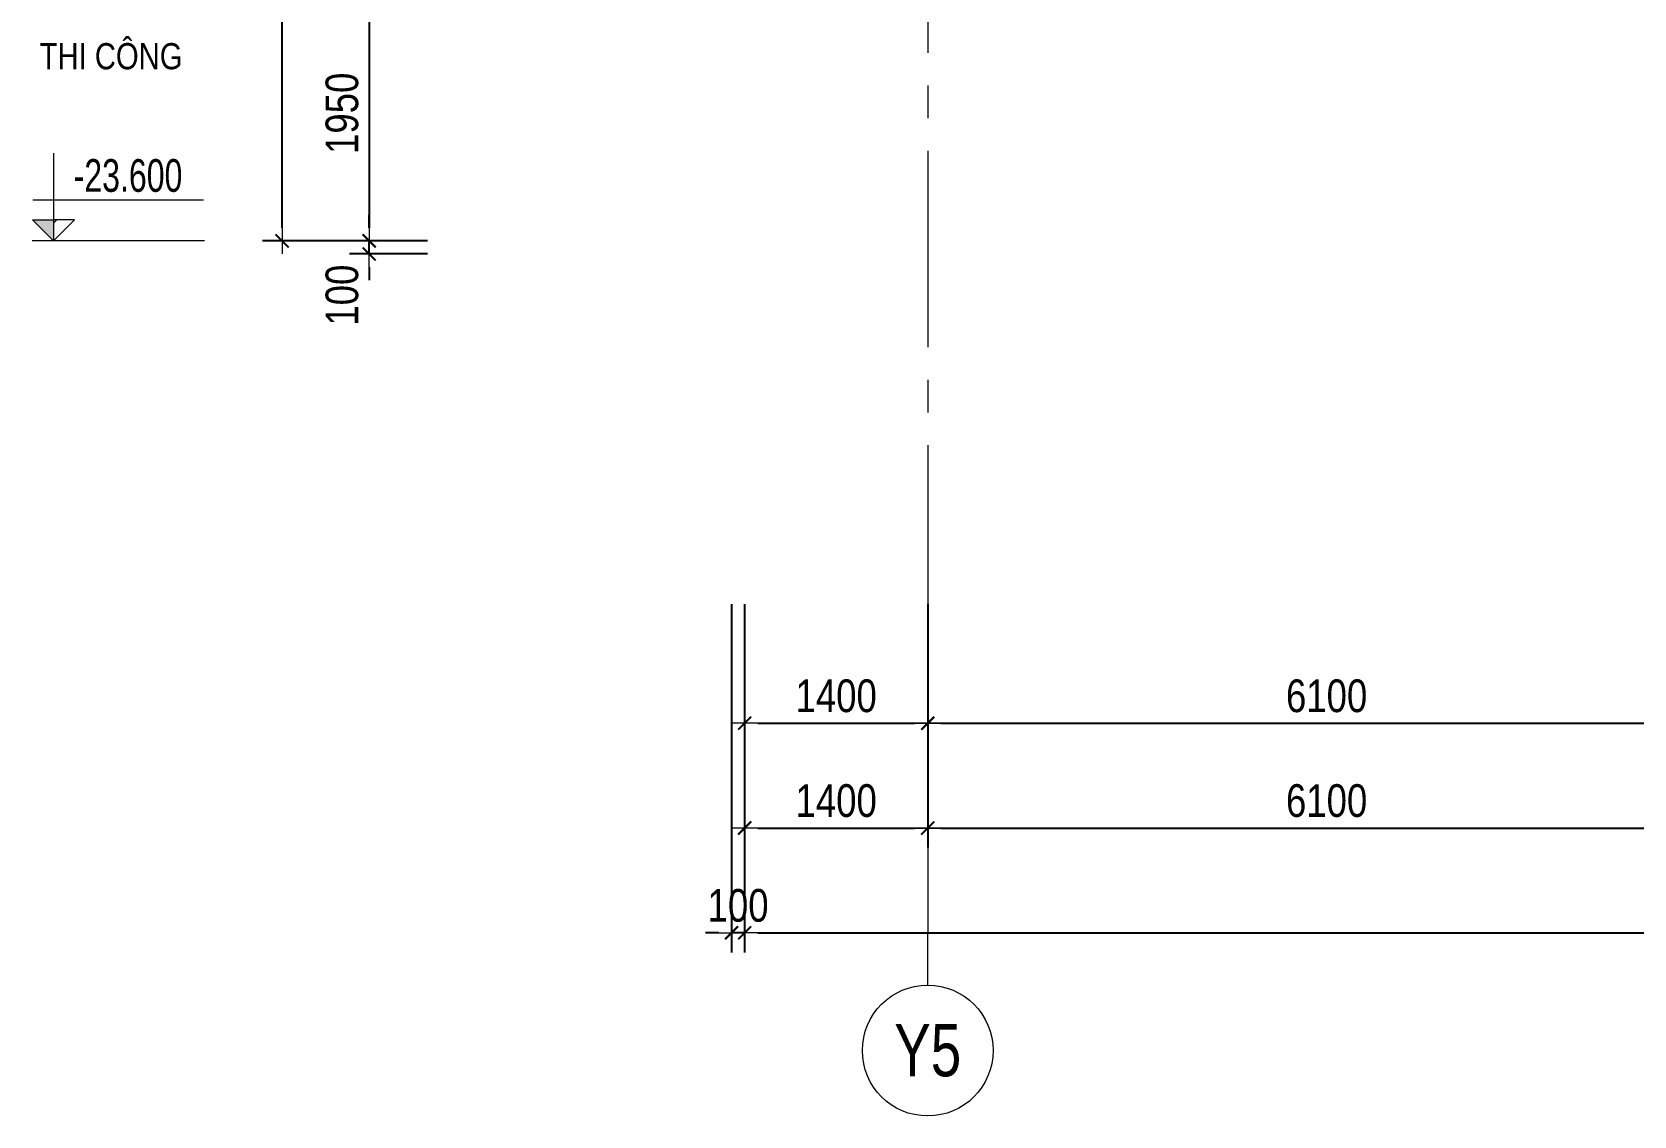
# Model space of a CAD drawing. Header units: millimetres. Extents: x -134772 to 596971, y -129535 to 35703.
# Drawn here: x 90559 to 102808, y -100469 to -92184 of the extents above; entities that cross this region are included whole.
import ezdxf
from ezdxf.enums import TextEntityAlignment as Align

# ---------------------------------------------------------------- set-up
doc = ezdxf.new("R2010")
doc.units = ezdxf.units.MM
doc.header["$MEASUREMENT"] = 0
doc.linetypes.add('POD_Grid$0$CENTER2', pattern=[1.125, 0.75, -0.125, 0.125, -0.125])
doc.layers.get('Defpoints').update_dxf_attribs({"color": 252})
for name, color, linetype, lineweight in [('NDC_S_DIM', 1, 'Continuous', 9), ('NDC_S_VN TEXT', 7, 'Continuous', 9), ('POD_Grid$0$NDC_S_AXIS', 5, 'POD_Grid$0$CENTER2', 13), ('POD_Grid$0$NDC_S_SYMBOL', 1, 'Continuous', 15), ('POD_Grid$0$NDC_S_TEXT SYMBOL', 7, 'Continuous', 20)]:
    doc.layers.add(name, color=color, linetype=linetype, lineweight=lineweight)
doc.styles.add('NDC_ARIAL', font='arial.ttf', dxfattribs={"width": 0.8})
doc.styles.add('NDC_DIM', font='', dxfattribs={"width": 0.75})
doc.styles.add('POD_Grid$0$NDC_ANNO', font='', dxfattribs={"width": 0.8})
doc.styles.get('NDC_DIM').set_extended_font_data('Dotum')
doc.styles.get('POD_Grid$0$NDC_ANNO').set_extended_font_data('Dotum')
doc.dimstyles.new('NDC_1-100', dxfattribs={"dimscale": 100, "dimtxt": 2.5, "dimasz": 1, "dimexe": 1.5, "dimexo": 0, "dimgap": 0.8, "dimtad": 1, "dimdec": 0, "dimdsep": 46, "dimtxsty": 'NDC_ARIAL', "dimblk": 'DIMMARK', "dimcen": 49999.938995, "dimdle": 1.5, "dimclrd": 1, "dimclre": 1, "dimclrt": 3, "dimadec": 0, "dimazin": 0, "dimtfac": 1, "dimtdec": 0, "dimtix": 1, "dimtmove": 2, "dimatfit": 3, "dimfxl": 1, "dimarcsym": 0})

# ---------------------------------------------------------------- blocks, each defined once
blk = doc.blocks.new('DIMMARK')
at = {"layer": 'NDC_S_DIM', "color": 1}
blk.add_line((-1.5, 0), (1, 0), dxfattribs=at)
at = {"layer": 'NDC_S_DIM', "color": 2, "const_width": 0.15}
blk.add_lwpolyline([(-0.5, -0.5), (0.5, 0.5)], dxfattribs=at)
blk = doc.blocks.new('*D848')
at = {"layer": 'Defpoints', "color": 0, "transparency": 16777216}
for p in [(93137, -93780), (93584, -93780), (93584, -93880)]:
    blk.add_point(p, dxfattribs=at)
at = {"layer": 'NDC_S_DIM', "color": 1, "lineweight": -2, "transparency": 16777216}
for p, q in [((93137, -93680), (93137, -93580)), ((93584, -93780), (92987, -93780)), ((93137, -93880), (93137, -93780)), ((93584, -93880), (92987, -93880)), ((93137, -93980), (93137, -94080))]:
    blk.add_line(p, q, dxfattribs=at)
at = {"layer": 'NDC_S_DIM', "color": 1, "lineweight": -2, "transparency": 16777216, "xscale": 100, "yscale": 100, "zscale": 100}
for p, rotation in [((93137, -93780), 270), ((93137, -93880), 90)]:
    blk.add_blockref('DIMMARK', p, dxfattribs=dict(at, rotation=rotation))
at = {"layer": 'NDC_S_DIM', "color": 3, "transparency": 16777216, "insert": (92930, -94195), "char_height": 250, "attachment_point": 5, "rotation": 90, "style": 'NDC_ARIAL'}
blk.add_mtext('100', dxfattribs=at)
blk = doc.blocks.new('CD')
blk.add_hatch(color=2).paths.add_polyline_path([(0, 160), (-161, 160), (0, 0)])
at = {"ltscale": 50}
h = blk.add_hatch(dxfattribs=at)
h.set_pattern_fill('ANSI31', color=8, scale=140.625054, style=0)
h.set_pattern_definition([(45, (6e-10, 0), (-315.7, 315.7), [])])
h.paths.add_polyline_path([(0, 160), (0, 0), (161, 160)])
at = {"color": 8, "ltscale": 50}
for p, q in [((-159, 314), (1147, 314)), ((1156, 0), (-164, 0))]:
    blk.add_line(p, q, dxfattribs=at)
for points in [[(0, 669), (0, 0)], [(0, 0), (-161, 160), (0, 160)], [(0, 0), (161, 160), (0, 160)]]:
    blk.add_lwpolyline(points, dxfattribs=at)
at = {"color": 3, "style": 'NDC_ARIAL', "width": 0.7}
blk.add_attdef('COT', (154, 375), '', height=250, dxfattribs=at)
blk = doc.blocks.new('*D857')
at = {"layer": 'Defpoints', "color": 0, "transparency": 16777216}
for p in [(92471, -89780), (93373, -89780), (93373, -93780)]:
    blk.add_point(p, dxfattribs=at)
at = {"layer": 'NDC_S_DIM', "color": 1, "lineweight": -2, "transparency": 16777216}
for p, q in [((93373, -89780), (92321, -89780)), ((92471, -93680), (92471, -89880)), ((93373, -93780), (92321, -93780))]:
    blk.add_line(p, q, dxfattribs=at)
at = {"layer": 'NDC_S_DIM', "color": 1, "lineweight": -2, "transparency": 16777216, "xscale": 100, "yscale": 100, "zscale": 100}
for p, rotation in [((92471, -89780), 90), ((92471, -93780), 270)]:
    blk.add_blockref('DIMMARK', p, dxfattribs=dict(at, rotation=rotation))
at = {"layer": 'NDC_S_DIM', "color": 3, "transparency": 16777216, "insert": (92263, -91780), "char_height": 250, "attachment_point": 5, "rotation": 90, "style": 'NDC_ARIAL'}
blk.add_mtext('4000', dxfattribs=at)
blk = doc.blocks.new('*D856')
at = {"layer": 'Defpoints', "color": 0, "transparency": 16777216}
for p in [(93584, -91830), (93137, -93780), (93584, -93780)]:
    blk.add_point(p, dxfattribs=at)
at = {"layer": 'NDC_S_DIM', "color": 1, "lineweight": -2, "transparency": 16777216}
for p, q in [((93584, -91830), (92987, -91830)), ((93137, -91930), (93137, -93680)), ((93584, -93780), (92987, -93780))]:
    blk.add_line(p, q, dxfattribs=at)
at = {"layer": 'NDC_S_DIM', "color": 1, "lineweight": -2, "transparency": 16777216, "xscale": 100, "yscale": 100, "zscale": 100}
for p, rotation in [((93137, -91830), 90), ((93137, -93780), 270)]:
    blk.add_blockref('DIMMARK', p, dxfattribs=dict(at, rotation=rotation))
at = {"layer": 'NDC_S_DIM', "color": 3, "transparency": 16777216, "insert": (92930, -92805), "char_height": 250, "attachment_point": 5, "rotation": 90, "style": 'NDC_ARIAL'}
blk.add_mtext('1950', dxfattribs=at)
blk = doc.blocks.new('*U51')
at = {"layer": 'POD_Grid$0$NDC_S_SYMBOL'}
blk.add_line((0, 5), (0, 9), dxfattribs=at)
blk.add_circle((0, 0), 5, dxfattribs=at)
at = {"layer": 'POD_Grid$0$NDC_S_TEXT SYMBOL', "color": 7, "style": 'POD_Grid$0$NDC_ANNO', "width": 0.8}
blk.add_attdef('GRID', text='', height=4, dxfattribs=at).set_placement((0, 0), align=Align.MIDDLE)
blk = doc.blocks.new('*D858')
at = {"layer": 'Defpoints', "color": 0, "transparency": 16777216}
for p in [(96008, -96556), (97408, -96556), (97408, -97467)]:
    blk.add_point(p, dxfattribs=at)
at = {"layer": 'NDC_S_DIM', "color": 1, "lineweight": -2, "transparency": 16777216}
for p, q in [((96008, -96556), (96008, -97617)), ((97408, -96556), (97408, -97617)), ((96108, -97467), (97308, -97467))]:
    blk.add_line(p, q, dxfattribs=at)
at = {"layer": 'NDC_S_DIM', "color": 1, "lineweight": -2, "transparency": 16777216, "xscale": 100, "yscale": 100, "zscale": 100, "rotation": 180}
blk.add_blockref('DIMMARK', (96008, -97467), dxfattribs=at)
at = {"layer": 'NDC_S_DIM', "color": 1, "lineweight": -2, "transparency": 16777216, "xscale": 100, "yscale": 100, "zscale": 100}
blk.add_blockref('DIMMARK', (97408, -97467), dxfattribs=at)
at = {"layer": 'NDC_S_DIM', "color": 3, "transparency": 16777216, "insert": (96708, -97259), "char_height": 250, "attachment_point": 5, "style": 'NDC_ARIAL'}
blk.add_mtext('1400', dxfattribs=at)
blk = doc.blocks.new('*D859')
at = {"layer": 'Defpoints', "color": 0, "transparency": 16777216}
for p in [(97408, -96556), (103508, -96556), (103508, -97467)]:
    blk.add_point(p, dxfattribs=at)
at = {"layer": 'NDC_S_DIM', "color": 1, "lineweight": -2, "transparency": 16777216}
for p, q in [((97408, -96556), (97408, -97617)), ((103508, -96556), (103508, -97617)), ((97508, -97467), (103408, -97467))]:
    blk.add_line(p, q, dxfattribs=at)
at = {"layer": 'NDC_S_DIM', "color": 1, "lineweight": -2, "transparency": 16777216, "xscale": 100, "yscale": 100, "zscale": 100, "rotation": 180}
blk.add_blockref('DIMMARK', (97408, -97467), dxfattribs=at)
at = {"layer": 'NDC_S_DIM', "color": 1, "lineweight": -2, "transparency": 16777216, "xscale": 100, "yscale": 100, "zscale": 100}
blk.add_blockref('DIMMARK', (103508, -97467), dxfattribs=at)
at = {"layer": 'NDC_S_DIM', "color": 3, "transparency": 16777216, "insert": (100458, -97259), "char_height": 250, "attachment_point": 5, "style": 'NDC_ARIAL'}
blk.add_mtext('6100', dxfattribs=at)
blk = doc.blocks.new('*D860')
at = {"layer": 'Defpoints', "color": 0, "transparency": 16777216}
for p in [(96008, -96556), (97408, -96556), (97408, -98268)]:
    blk.add_point(p, dxfattribs=at)
at = {"layer": 'NDC_S_DIM', "color": 1, "lineweight": -2, "transparency": 16777216}
for p, q in [((96008, -96556), (96008, -98418)), ((97408, -96556), (97408, -98418)), ((96108, -98268), (97308, -98268))]:
    blk.add_line(p, q, dxfattribs=at)
at = {"layer": 'NDC_S_DIM', "color": 1, "lineweight": -2, "transparency": 16777216, "xscale": 100, "yscale": 100, "zscale": 100, "rotation": 180}
blk.add_blockref('DIMMARK', (96008, -98268), dxfattribs=at)
at = {"layer": 'NDC_S_DIM', "color": 1, "lineweight": -2, "transparency": 16777216, "xscale": 100, "yscale": 100, "zscale": 100}
blk.add_blockref('DIMMARK', (97408, -98268), dxfattribs=at)
at = {"layer": 'NDC_S_DIM', "color": 3, "transparency": 16777216, "insert": (96708, -98060), "char_height": 250, "attachment_point": 5, "style": 'NDC_ARIAL'}
blk.add_mtext('1400', dxfattribs=at)
blk = doc.blocks.new('*D861')
at = {"layer": 'Defpoints', "color": 0, "transparency": 16777216}
for p in [(95908, -96556), (96008, -96556), (95908, -99069)]:
    blk.add_point(p, dxfattribs=at)
at = {"layer": 'NDC_S_DIM', "color": 1, "lineweight": -2, "transparency": 16777216}
for p, q in [((95908, -96556), (95908, -99219)), ((96008, -96556), (96008, -99219)), ((95808, -99069), (95708, -99069)), ((96008, -99069), (95908, -99069)), ((96108, -99069), (96208, -99069))]:
    blk.add_line(p, q, dxfattribs=at)
at = {"layer": 'NDC_S_DIM', "color": 1, "lineweight": -2, "transparency": 16777216, "xscale": 100, "yscale": 100, "zscale": 100}
blk.add_blockref('DIMMARK', (95908, -99069), dxfattribs=at)
at = {"layer": 'NDC_S_DIM', "color": 1, "lineweight": -2, "transparency": 16777216, "xscale": 100, "yscale": 100, "zscale": 100, "rotation": 180}
blk.add_blockref('DIMMARK', (96008, -99069), dxfattribs=at)
at = {"layer": 'NDC_S_DIM', "color": 3, "transparency": 16777216, "insert": (95958, -98861), "char_height": 250, "attachment_point": 5, "style": 'NDC_ARIAL'}
blk.add_mtext('100', dxfattribs=at)
blk = doc.blocks.new('*D862')
at = {"layer": 'Defpoints', "color": 0, "transparency": 16777216}
for p in [(96008, -96556), (138208, -96556), (138208, -99069)]:
    blk.add_point(p, dxfattribs=at)
at = {"layer": 'NDC_S_DIM', "color": 1, "lineweight": -2, "transparency": 16777216}
for p, q in [((96008, -96556), (96008, -99219)), ((138208, -96556), (138208, -99219)), ((96108, -99069), (138108, -99069))]:
    blk.add_line(p, q, dxfattribs=at)
at = {"layer": 'NDC_S_DIM', "color": 1, "lineweight": -2, "transparency": 16777216, "xscale": 100, "yscale": 100, "zscale": 100, "rotation": 180}
blk.add_blockref('DIMMARK', (96008, -99069), dxfattribs=at)
at = {"layer": 'NDC_S_DIM', "color": 1, "lineweight": -2, "transparency": 16777216, "xscale": 100, "yscale": 100, "zscale": 100}
blk.add_blockref('DIMMARK', (138208, -99069), dxfattribs=at)
at = {"layer": 'NDC_S_DIM', "color": 3, "transparency": 16777216, "insert": (117108, -98861), "char_height": 250, "attachment_point": 5, "style": 'NDC_ARIAL'}
blk.add_mtext('42200', dxfattribs=at)
blk = doc.blocks.new('*D863')
at = {"layer": 'Defpoints', "color": 0, "transparency": 16777216}
for p in [(97408, -96556), (103508, -96556), (103508, -98268)]:
    blk.add_point(p, dxfattribs=at)
at = {"layer": 'NDC_S_DIM', "color": 1, "lineweight": -2, "transparency": 16777216}
for p, q in [((97408, -96556), (97408, -98418)), ((103508, -96556), (103508, -98418)), ((97508, -98268), (103408, -98268))]:
    blk.add_line(p, q, dxfattribs=at)
at = {"layer": 'NDC_S_DIM', "color": 1, "lineweight": -2, "transparency": 16777216, "xscale": 100, "yscale": 100, "zscale": 100, "rotation": 180}
blk.add_blockref('DIMMARK', (97408, -98268), dxfattribs=at)
at = {"layer": 'NDC_S_DIM', "color": 1, "lineweight": -2, "transparency": 16777216, "xscale": 100, "yscale": 100, "zscale": 100}
blk.add_blockref('DIMMARK', (103508, -98268), dxfattribs=at)
at = {"layer": 'NDC_S_DIM', "color": 3, "transparency": 16777216, "insert": (100458, -98060), "char_height": 250, "attachment_point": 5, "style": 'NDC_ARIAL'}
blk.add_mtext('6100', dxfattribs=at)

msp = doc.modelspace()

# ---------------------------------------------------------------- linework, layer by layer
at = {"layer": 'POD_Grid$0$NDC_S_AXIS', "ltscale": 2000}
msp.add_lwpolyline([(97408, -81842.7), (97408, -99069)], dxfattribs=at)

# ---------------------------------------------------------------- block references
at = {"layer": 'NDC_S_DIM'}
ref = msp.add_blockref('CD', (90723, -93779.9), dxfattribs=at)
ref.add_attrib('COT', '-23.600', (90877, -93405.2), dxfattribs={"layer": '0', "color": 3, "height": 250, "style": 'NDC_DIM', "width": 0.75})
at = {"layer": 'POD_Grid$0$NDC_S_AXIS', "xscale": 100, "yscale": 100, "zscale": 100}
msp.add_blockref('*U51', (97408, -99969), dxfattribs=at).add_auto_attribs({'GRID': 'Y5'})

# ---------------------------------------------------------------- texts
at = {"layer": 'NDC_S_VN TEXT', "insert": (90617.2, -92369.8), "char_height": 200, "attachment_point": 4, "rotation": 360, "style": 'NDC_ARIAL', "bg_fill": 3, "box_fill_scale": 1.2, "bg_fill_color": 256, "bg_fill_transparency": 0}
msp.add_mtext('THI CÔNG', dxfattribs=at)

# ---------------------------------------------------------------- dimensions: what is measured, and where the dimension line sits
at = {"layer": 'NDC_S_DIM'}
for base, p1, p2, picture, middle in [((92470.9, -89779.9), (93373.1, -93779.9), (93373.1, -89779.9), '*D857', (92263.3, -91779.9)), ((93137.2, -93779.9), (93583.6, -91829.9), (93583.6, -93779.9), '*D856', (92929.6, -92804.9))]:
    dim = msp.add_linear_dim(base=base, p1=p1, p2=p2, angle=90, dimstyle='NDC_1-100', dxfattribs=at)
    dim.commit()
    dim.dimension.update_dxf_attribs({"geometry": picture, "text_midpoint": middle})
dim = msp.add_linear_dim(base=(93137.2, -93779.9), p1=(93583.6, -93879.9), p2=(93583.6, -93779.9), angle=90, dimstyle='NDC_1-100', dxfattribs=at)
dim.commit()
dim.dimension.update_dxf_attribs({"geometry": '*D848', "text_midpoint": (92929.6, -94194.5), "dimtype": 160})
for base, p1, p2, picture, middle in [((95908, -99069), (96008, -96555.7), (95908, -96555.7), '*D861', (95958, -98861.4)), ((97408, -97466.5), (96008, -96555.7), (97408, -96555.7), '*D858', (96708, -97258.9)), ((97408, -98267.8), (96008, -96555.7), (97408, -96555.7), '*D860', (96708, -98060.1)), ((138208, -99069), (96008, -96555.7), (138208, -96555.7), '*D862', (117108, -98861.4)), ((103508, -97466.5), (97408, -96555.7), (103508, -96555.7), '*D859', (100458, -97258.9)), ((103508, -98267.8), (97408, -96555.7), (103508, -96555.7), '*D863', (100458, -98060.1))]:
    dim = msp.add_linear_dim(base=base, p1=p1, p2=p2, dimstyle='NDC_1-100', dxfattribs=at)
    dim.commit()
    dim.dimension.update_dxf_attribs({"geometry": picture, "text_midpoint": middle})

doc.saveas('drawing.dxf')
